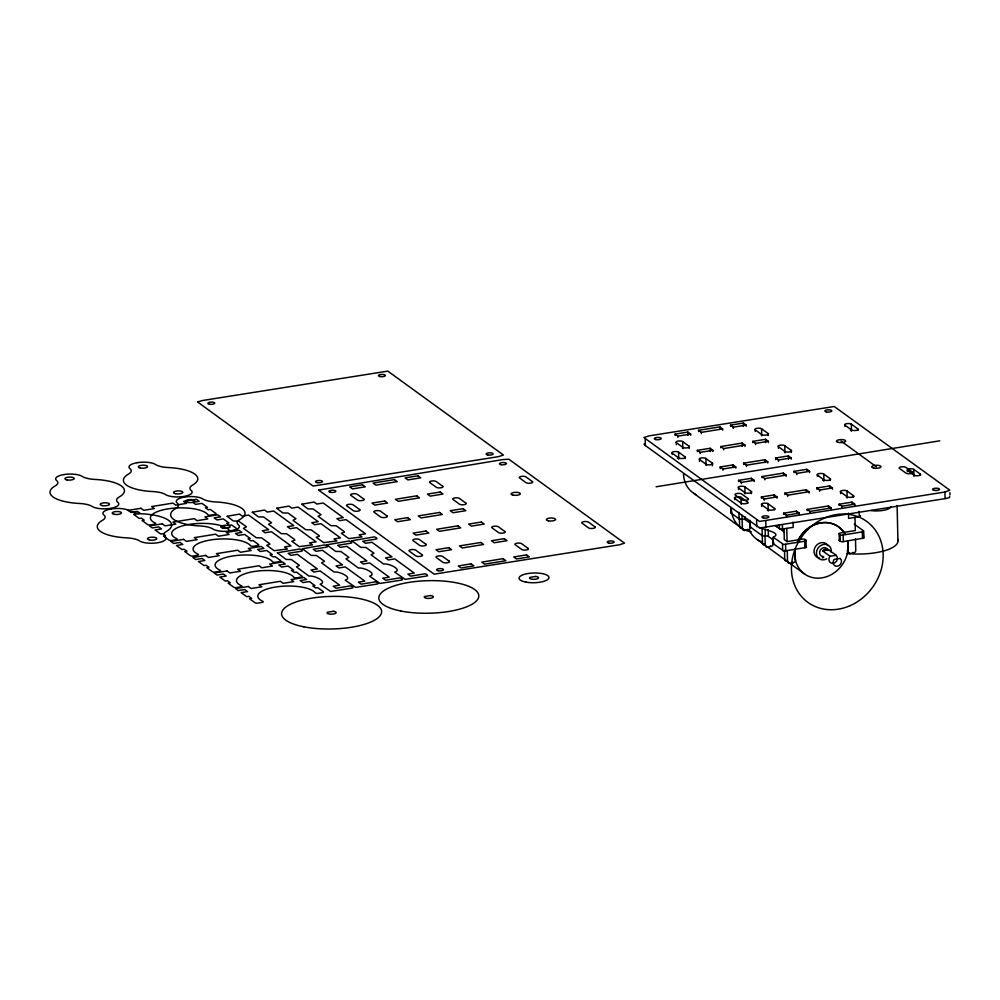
<?xml version="1.0" encoding="UTF-8"?>
<svg xmlns="http://www.w3.org/2000/svg" width="1000" height="1000" viewBox="0 0 1000 1000"><rect width="100%" height="100%" fill="white"/><g stroke="black" fill="none" stroke-linecap="round" stroke-linejoin="round"><path stroke-width="1.5" d="M644.575 443.537L644.087 444.35L645.362 445.575L759.663 528.038L945.875 498.5L949.488 497.587L949.638 496.312M731.5 512.15L730.675 512.7L739.4 519.087L744.525 519.138L750.113 523.112M750.625 526.062L749.8 526.625L762.487 535.9L767.725 536.025L773.325 540M773.825 542.962L773.012 543.525L783.825 551.087L806.488 547.425L805.2 546.125M839.762 539.712C837.362 540.475 842.188 542.6 843.312 541.6L864.125 538.025L863.562 530.875L854.275 524.113M944.938 492.025L949.812 490.175L834.237 406.488L648.825 435.913L643.9 437.537L759.513 521.438L944.938 492.025L945.088 498.625M848.487 513.125L848.612 518.4L860.263 516.487L860.475 515.65M759.688 527.388C763.325 529.8 782.987 532.75 773.238 537.25L783.675 544.5L804.775 541.225C808.625 541.1 803.55 537.987 801.988 539.2L787.062 541.625L784.275 539.6L784.038 528.875M855.013 517.362L855.312 530.562L840.375 532.975C836.525 533.112 841.587 536.213 843.162 535.013L863.125 531.763L863.562 530.875M675.088 435.375L675.062 434.137L687.862 432.062L690.65 434.087L690.675 435.325M698.55 431.562L698.525 430.325L719.85 426.875L722.638 428.9L722.663 430.138M730.537 426.388L730.512 425.15L743.312 423.075L746.1 425.1L746.125 426.337M675.062 434.137L677.85 436.163L690.65 434.087M698.525 430.325L701.312 432.362L722.638 428.9M730.512 425.15L733.3 427.175L746.1 425.1M697.375 451.587L697.35 450.35L710.138 448.275L712.925 450.312L712.95 451.538M720.837 447.788L720.8 446.55L742.125 443.1L744.912 445.125L744.938 446.362M752.825 442.6L752.8 441.362L765.588 439.288L768.375 441.325L768.4 442.562M697.35 450.35L700.125 452.375L712.925 450.312M720.8 446.55L723.587 448.575L744.912 445.125M752.8 441.362L755.575 443.387L768.375 441.325M720.225 468.625L720.188 466.975L732.975 464.9L735.763 466.938L735.788 468.162M743.675 464.412L743.637 463.175L764.963 459.725L767.75 461.75L767.775 462.987M775.662 459.637L775.625 457.987L788.425 455.913L791.213 457.95L791.237 459.188M720.188 466.975L722.962 469L735.763 466.938M743.637 463.175L746.425 465.2L767.75 461.75M775.625 457.987L778.413 460.012L791.213 457.95M656.125 486.775L939.762 440.812M738.587 481.6L738.562 480.363L751.363 478.288L754.15 480.312L754.175 481.55M762.05 477.8L762.025 476.562L783.35 473.1L786.137 475.125L786.162 476.362M794.038 472.612L794.013 471.375L806.812 469.3L809.587 471.325L809.625 472.562M738.562 480.363L741.35 482.388L754.15 480.312M762.025 476.562L764.812 478.587L786.137 475.125M794.013 471.375L796.8 473.4L809.587 471.325M761.425 498.225L761.4 496.987L774.2 494.913L776.975 496.938L777.013 498.175M784.887 494.425L784.862 493.188L806.188 489.725L808.975 491.75L809 492.987M816.875 489.237L816.85 488L829.65 485.925L832.425 487.95L832.463 489.188M761.4 496.987L764.188 499.012L776.975 496.938M784.862 493.188L787.65 495.213L808.975 491.75M816.85 488L819.638 490.025L832.425 487.95M783.713 514.438L783.675 513.2L796.475 511.125L799.262 513.162L799.287 514.4M807.163 510.637L807.138 509.4L828.462 505.95L831.25 507.975L831.275 509.212M839.163 505.45L839.125 504.212L851.925 502.137L854.712 504.175L854.737 505.412M783.675 513.2L786.462 515.225L799.262 513.162M807.138 509.4L809.925 511.425L831.25 507.975M839.125 504.212L841.912 506.25L854.712 504.175M741.963 528.525L744.575 530.425L748.275 529.825A2.325 2.025 -53.9 0 0 750.312 526.875A29.087 25.288 -53.9 0 1 749.762 522.525M775.1 525.638L780.588 529.275L793.162 527.388L793.037 522.112M765.55 544.875L764.625 545.025A2.325 2.025 -53.9 0 1 762.45 543.162L762.237 534.1M772.6 539.15A29.087 25.288 -53.9 0 0 773.15 543.5A2.325 2.025 -53.9 0 1 771.112 546.45L767.412 547.05A2.325 2.025 -53.9 0 1 765.238 545.2L762.45 543.162M822.625 550.875L828.713 549.888L836.137 555.3A4.65 4.05 -53.9 0 1 836.237 561.5A4.65 4.05 -53.9 0 1 830.225 562.475A4.65 4.05 -53.9 0 1 830.05 556.287L822.625 550.875A4.65 4.05 -53.9 0 1 828.713 549.888M784.525 550.312L784.725 559.388A2.325 2.025 -53.9 0 0 786.912 561.237L787.6 561.125M830.05 556.287L836.137 555.3M795.25 549.237A29.087 25.288 -53.9 0 0 795.425 559.725A2.325 2.025 -53.9 0 1 793.388 562.663L789.7 563.263A2.325 2.025 -53.9 0 1 787.513 561.413L784.725 559.388M848.587 552.487L849.975 553.5L853.675 552.9A2.325 2.025 -53.9 0 0 855.763 550.35L855.5 538.812M840.1 534.675L840.25 541.275M744.45 493.025L744.562 493.113A3.487 1.137 -1.3 0 1 745.025 493.45M907.463 471.662L907.438 470.425A3.487 1.137 -1.3 0 1 909.25 468.888A3.487 1.137 -1.3 0 1 913.838 469.387L920.337 474.113L920.362 475.35M844.975 426.425L844.95 425.188A3.487 1.137 -1.3 0 1 846.75 423.663A3.487 1.137 -1.3 0 1 851.338 424.15L857.837 428.888L857.875 430.538M907.438 470.425L913.938 475.15A3.487 1.137 -1.3 0 0 918.525 475.65A3.487 1.137 -1.3 0 0 920.337 474.113M844.95 425.188L851.438 429.925A3.487 1.137 -1.3 0 0 856.038 430.412A3.487 1.137 -1.3 0 0 857.837 428.888M841.087 441.1L876.363 466.788M755.225 431.475L755.188 429.825A3.487 1.137 -1.3 0 1 757 428.288A3.487 1.137 -1.3 0 1 761.587 428.787L768.088 433.512L768.138 435.575M778.438 448.363L778.4 446.712A3.487 1.137 -1.3 0 1 780.2 445.188A3.487 1.137 -1.3 0 1 784.8 445.688L791.3 450.412L791.338 452.475M817.412 476.337L817.387 475.1A3.487 1.137 -1.3 0 1 819.2 473.575A3.487 1.137 -1.3 0 1 823.787 474.062L830.288 478.8L830.325 480.45M840.638 493.65L840.6 492A3.487 1.137 -1.3 0 1 842.4 490.462A3.487 1.137 -1.3 0 1 847 490.962L853.5 495.688L853.538 497.337M755.188 429.825L761.688 434.55A3.487 1.137 -1.3 0 0 766.275 435.05A3.487 1.137 -1.3 0 0 768.088 433.512M778.4 446.712L784.9 451.45A3.487 1.137 -1.3 0 0 789.488 451.95A3.487 1.137 -1.3 0 0 791.3 450.412M817.387 475.1L823.888 479.837A3.487 1.137 -1.3 0 0 828.475 480.325A3.487 1.137 -1.3 0 0 830.288 478.8M840.6 492L847.1 496.725A3.487 1.137 -1.3 0 0 851.688 497.225A3.487 1.137 -1.3 0 0 853.5 495.688M785.35 452.575L784.95 452.275A3.487 1.137 -1.3 0 0 784.438 452.025M820.362 522.513L820.888 522.9A29.087 25.288 -53.9 0 1 844.925 533.962M852.975 552.388L853.675 552.9M847.125 550.725L847.825 551.225A2.325 2.025 -53.9 0 0 849.975 553.5M676.325 444.675L676.275 442.612A3.487 1.137 -1.3 0 1 678.088 441.075A3.487 1.137 -1.3 0 1 682.675 441.575L689.175 446.3L689.225 448.363M699.538 461.575L699.488 459.513A3.487 1.137 -1.3 0 1 701.3 457.975A3.487 1.137 -1.3 0 1 705.888 458.475L712.387 463.2L712.438 465.675M738.512 489.538L738.475 487.887A3.487 1.137 -1.3 0 1 740.288 486.362A3.487 1.137 -1.3 0 1 744.875 486.85L751.375 491.587L751.425 493.65M761.725 506.438L761.688 504.787A3.487 1.137 -1.3 0 1 763.5 503.25A3.487 1.137 -1.3 0 1 768.088 503.75L774.587 508.475L774.613 509.712M676.275 442.612L682.775 447.337A3.487 1.137 -1.3 0 0 687.375 447.837A3.487 1.137 -1.3 0 0 689.175 446.3M699.488 459.513L705.987 464.237A3.487 1.137 -1.3 0 0 710.575 464.738A3.487 1.137 -1.3 0 0 712.387 463.2M738.475 487.887L744.975 492.625A3.487 1.137 -1.3 0 0 749.575 493.113A3.487 1.137 -1.3 0 0 751.375 491.587M761.688 504.787L768.188 509.513A3.487 1.137 -1.3 0 0 772.775 510.012A3.487 1.137 -1.3 0 0 774.587 508.475M683.238 448.462L682.825 448.175A3.487 1.137 -1.3 0 0 682.525 448M768.637 510.637L768.238 510.35A3.487 1.137 -1.3 0 0 767.5 510.012M734.725 499.663L734.688 498.425A3.487 1.137 -1.3 0 1 736.5 496.887A3.487 1.137 -1.3 0 1 741.087 497.388L747.588 502.113L747.613 503.35M672.225 454.425L672.2 453.188A3.487 1.137 -1.3 0 1 674 451.662A3.487 1.137 -1.3 0 1 678.6 452.15L685.1 456.887L685.138 458.537M775.75 525.788L784.275 532M734.688 498.425L741.188 503.15A3.487 1.137 -1.3 0 0 745.788 503.65A3.487 1.137 -1.3 0 0 747.588 502.113M672.2 453.188L678.7 457.925A3.487 1.137 -1.3 0 0 683.288 458.413A3.487 1.137 -1.3 0 0 685.1 456.887M794.737 559.212L795.425 559.725M747.575 529.312L748.275 529.825M770.413 545.938L771.112 546.45M792.7 562.163L793.388 562.663M739.4 517.475L739.613 526.538L742.4 528.575A2.325 2.025 -53.9 0 0 744.575 530.425M693.838 493.387L741.65 528.188M757.337 539.612L785.013 559.763M786.912 561.237L805.15 574.412M949.9 492.6L949.95 494.8M913.838 469.387L913.962 476.388M897.113 505.5L897.913 540.75M862.362 531.9L862.513 538.5M859.15 511.4L859.275 516.675M851.338 424.15L851.475 431.163M851.925 502.137L851.95 503.375M847 490.962L847.125 497.962M843.162 535.013L843.312 541.6M841.912 506.25L841.938 507.488M839.175 534L839.325 540.6M829.65 485.925L829.688 487.575M828.462 505.95L828.5 507.188M823.787 474.062L823.913 481.075M819.638 490.025L819.663 491.262M809.925 511.425L809.95 512.663M806.812 469.3L806.838 470.538M806.188 489.725L806.213 490.962M805.987 540.212L806.137 546.8M804.775 541.225L804.925 547.825M796.8 473.4L796.825 474.637M796.475 511.125L796.5 512.362M788.425 455.913L788.5 459.212M787.65 495.213L787.675 496.45M786.462 515.225L786.488 516.462M786.762 528.425L787.062 541.625M787.275 550.688L787.513 561.413M784.8 445.688L784.925 452.688M785.588 544.338L785.738 550.938M783.35 473.1L783.375 474.338M782.412 525.163L782.5 529.113M782.525 544.012L782.675 550.612M778.413 460.012L778.45 461.25M779.35 524.825L779.438 528.787M774.2 494.913L774.237 496.562M773.238 537.25L773.388 543.85M768.088 503.75L768.213 510.75M768.225 529.8L768.375 536.4M765.588 439.288L765.662 442.587M764.963 459.725L765.037 462.6M764.812 478.587L764.837 479.825M765.788 521.062L765.938 527.663M765.163 529.475L765.312 536.075M764.188 499.012L764.212 500.25M765.013 535.3L765.238 545.2M761.587 428.787L761.712 435.788M762.1 529.138L762.25 535.737M755.575 443.387L755.612 444.625M756.612 520.075L756.762 526.663M751.363 478.288L751.388 479.525M750.025 520.363L750.175 526.95M746.425 465.2L746.45 466.438M743.312 423.075L743.388 426.375M744.875 486.85L745.013 493.862M745.1 516.862L745.163 519.5M742.125 443.1L742.2 446.388M741.35 482.388L741.375 483.625M742.013 515.212L742.4 528.575M741.087 497.388L741.213 504.387M738.888 512.25L739.038 518.85M733.3 427.175L733.325 428.413M732.975 464.9L733.037 467.375M730.938 507.75L731.062 513.038M723.587 448.575L723.612 449.812M722.962 469L723 470.238M719.85 426.875L719.912 429.35M710.138 448.275L710.212 451.575M705.888 458.475L706.012 465.475M701.312 432.362L701.338 433.6M700.125 452.375L700.163 453.612M687.862 432.062L687.938 435.363M682.675 441.575L682.812 448.575M678.6 452.15L678.725 459.162M677.85 436.163L677.875 437.4M645.212 438.975L645.362 445.575M797.525 541.65A29.087 25.288 -53.9 0 1 820.888 522.9M847.525 540.763A29.087 25.288 -53.9 0 1 847.825 551.225M822.65 480.188A3.487 1.137 -1.3 0 1 823.625 480.487M846.413 497.225A3.487 1.137 -1.3 0 1 847.013 497.475M761.425 435.213A3.487 1.137 -1.3 0 1 761.737 435.387M677.463 458.275A3.487 1.137 -1.3 0 1 678.238 458.488M850.5 430.35A3.487 1.137 -1.3 0 1 850.987 430.487M891.162 506.5A13.963 4.55 -1.3 0 1 871.087 510.575M897.613 539.575A37.225 12.125 -1.3 0 1 847.1 553.462M826.787 558.825A8.137 7.088 -53.9 0 1 816.587 554.75A8.137 7.088 -53.9 0 1 823.675 544.412A8.137 7.088 -53.9 0 1 831.25 552.325M761.963 541.95A29.087 25.288 -53.9 0 1 749.1 529.688M797.5 541.562A29.087 25.288 -53.9 0 1 820.837 522.863A29.087 25.288 -53.9 0 1 844.862 533.888M847.562 541.1A29.087 25.288 -53.9 0 1 822.087 577.837A29.087 25.288 -53.9 0 1 795.138 549.6M819.575 558.088A8.137 7.088 -53.9 0 1 815.575 546.413A8.137 7.088 -53.9 0 1 828.012 545.737M823.688 557.425A8.137 7.088 -53.9 0 1 822.312 557.913M823.6 556.55A4.65 4.05 -53.9 0 1 819.613 552.8A4.65 4.05 -53.9 0 1 823.388 547.788A4.65 4.05 -53.9 0 1 828.05 550.625M751.225 531.737A29.087 25.288 -53.9 0 1 731.312 508.45M696.087 494.7A29.087 25.288 -53.9 0 1 683.5 473.638M741.4 528.425A2.325 2.025 -53.9 0 1 739.613 526.538M197.55 401.95L313.1 486.062L498.512 456.65L503.425 455.025L387.812 371.112L202.4 400.538L197.55 401.95M227.175 516.312L233.287 520.95L238.55 521.062L246.45 526.8L243.5 528.35L256.225 537.7L261.625 537.888L269.538 543.612L269.9 544.225L266.75 545.325L274.125 550.688L287.362 548.987L284.575 546.95L290.975 545.913L271.475 531.725L265.075 532.762L262.288 530.737L268.688 529.7L248.637 515.1L242.237 516.138L239.45 514.113L227.237 516.25M252.262 512.25L258.375 516.888L263.637 517L271.537 522.725L268.587 524.288L281.312 533.638L286.7 533.825L294.625 539.538L294.887 540.212L291.837 541.25L299.212 546.625L312.438 544.913L309.662 542.888L316.062 541.85L296.562 527.663L290.163 528.7L287.375 526.675L293.775 525.638L273.725 511.037L267.325 512.075L264.538 510.05L252.262 512.25M276.675 508.288L282.787 512.938L288.05 513.038L295.95 518.775L293 520.325L305.738 529.688L311.125 529.862L319.05 535.588L319.4 536.2L316.262 537.3L323.638 542.663L336.863 540.962L334.075 538.938L340.475 537.9L320.975 523.7L314.575 524.738L311.8 522.712L318.188 521.675L298.137 507.075L291.737 508.113L288.962 506.087L276.737 508.225M277.35 552.837L286.112 559.438L291.375 559.55L299.413 565.35L296.462 566.9L308.962 576.1C314.163 575.188 328.225 581.75 320.1 584.2L330.538 591.45L351.637 588.188C355.487 588.075 350.4 584.938 348.85 586.15L336.05 588.225L333.275 586.2L339.663 585.163L320.175 570.975L313.775 572.013L310.988 569.987L317.387 568.95L297.337 554.35L290.938 555.388L288.15 553.362L300.95 551.287C304.8 551.163 299.725 548.05 298.163 549.25L277.413 552.775M301.762 504.225L307.875 508.862L313.137 508.975L321.037 514.712L318.087 516.263L330.825 525.612L336.213 525.8L344.137 531.512L344.387 532.2L341.337 533.237L348.725 538.6L361.95 536.888L359.162 534.862L365.562 533.825L346.062 519.637L339.663 520.675L336.887 518.65L343.275 517.612L323.225 503.013L316.825 504.05L314.05 502.025L301.762 504.225M318.587 490.062L434.125 574.175L619.55 544.763L624.462 543.138L508.85 459.225L502.575 459.613L318.587 490.062M302.438 548.775L311.2 555.375L316.462 555.487L324.5 561.287L321.55 562.837L334.038 572.025C339.237 571.1 353.375 577.762 345.188 580.138L355.625 587.388L376.725 584.113C380.588 584 375.5 580.887 373.938 582.087L361.138 584.163L358.35 582.137L364.75 581.1L345.262 566.912L338.862 567.95L336.075 565.913L342.475 564.875L322.425 550.288L316.025 551.325L313.238 549.288L326.037 547.212C329.888 547.112 324.825 543.975 323.25 545.188L302.5 548.713M326.85 544.812L335.613 551.413L340.875 551.525L348.913 557.325L345.962 558.888L358.462 568.075C363.65 567.137 377.8 573.8 369.6 576.188L380.037 583.425L401.138 580.163C405.037 580.037 399.888 576.912 398.35 578.138L385.562 580.212L382.775 578.175L389.175 577.137L369.675 562.95L363.275 563.987L360.487 561.962L366.887 560.925L346.838 546.325L340.438 547.362L337.65 545.337L350.45 543.263C354.275 543.138 349.237 540.025 347.663 541.237L326.85 544.812M351.938 540.75L360.7 547.35L365.962 547.463L374 553.263L371.05 554.812L383.55 564.012C388.812 563.075 402.938 569.837 394.688 572.112L405.125 579.362L426.225 576.1C430.087 575.975 424.988 572.85 423.438 574.062L410.65 576.138L407.863 574.113L414.263 573.075L394.762 558.888L388.363 559.925L385.575 557.888L391.975 556.862L371.925 542.263L365.525 543.3L362.738 541.263L375.538 539.2C379.387 539.062 374.325 535.962 372.75 537.163L351.938 540.75M140.963 508.288L128.162 510.363L130.95 512.388L137.35 511.35L140.125 513.375L133.737 514.412L139.3 518.475L141.438 518.125L144.225 520.15L142.088 520.5L147.662 524.55A2.325 0.762 -1.3 0 0 150.725 524.888L154.412 524.288A2.325 0.762 -1.3 0 0 155.412 523.138A29.087 9.463 -1.3 0 1 167.85 508.888A29.087 9.463 -1.3 0 1 207.8 514.65A2.325 0.762 -1.3 0 0 211 515.112L214.7 514.513A2.325 0.762 -1.3 0 0 215.9 513.488L210.338 509.438L208.2 509.787L205.413 507.75L207.55 507.413L201.975 503.35L195.575 504.387L192.8 502.362L199.188 501.325L196.412 499.3L183.612 501.375L186.4 503.4L175.738 505.125L172.95 503.1L151.625 506.562L154.412 508.587L143.75 510.312L140.963 508.288M362.475 484.8L349.675 486.875L352.463 488.9L365.262 486.825L362.475 484.8M394.462 479.613L373.137 483.062L375.925 485.1L397.25 481.637L394.462 479.613M417.925 475.812L405.125 477.887L407.912 479.913L420.712 477.837L417.925 475.812M162.3 523.825L149.512 525.9L152.287 527.925L158.688 526.888L161.475 528.913L155.075 529.95L160.65 534.012L162.787 533.663L165.562 535.688L163.438 536.038L169 540.087A2.325 0.762 -1.3 0 0 172.062 540.425L175.763 539.825A2.325 0.762 -1.3 0 0 176.762 538.688A29.087 9.463 -1.3 0 1 189.2 524.425A29.087 9.463 -1.3 0 1 229.15 530.188A2.325 0.762 -1.3 0 0 232.35 530.65L236.05 530.05A2.325 0.762 -1.3 0 0 237.25 529.038L231.675 524.975L229.55 525.325L226.762 523.3L228.9 522.95L223.325 518.9L216.925 519.938L214.137 517.9L220.538 516.862L217.75 514.837L204.963 516.912L207.738 518.938L197.075 520.675L194.3 518.638L172.963 522.1L175.75 524.125L165.087 525.85L162.3 523.825M384.75 501.012L371.962 503.088L374.738 505.112L387.537 503.038L384.75 501.012M416.737 495.825L395.412 499.288L398.2 501.312L419.525 497.863L416.737 495.825M440.2 492.025L427.413 494.1L430.188 496.125L442.987 494.05L440.2 492.025M183.65 539.362L170.85 541.438L173.637 543.462L180.037 542.425L182.825 544.462L176.425 545.5L182 549.55L184.125 549.2L186.912 551.237L184.775 551.575L190.35 555.638A2.325 0.762 -1.3 0 0 193.412 555.962L197.113 555.363A2.325 0.762 -1.3 0 0 198.1 554.225A29.087 9.463 -1.3 0 1 210.55 539.963A29.087 9.463 -1.3 0 1 250.5 545.725A2.325 0.762 -1.3 0 0 253.688 546.188L257.387 545.588A2.325 0.762 -1.3 0 0 258.6 544.575L253.025 540.513L250.888 540.862L248.113 538.837L250.238 538.488L244.675 534.438L238.275 535.475L235.487 533.438L241.887 532.413L239.1 530.375L226.3 532.45L229.088 534.475L218.425 536.213L215.637 534.188L194.312 537.638L197.1 539.663L186.438 541.388L183.65 539.362M407.587 517.638L394.8 519.712L397.575 521.737L410.375 519.663L407.587 517.638M439.575 512.45L418.25 515.913L421.037 517.938L442.362 514.487L439.575 512.45M463.038 508.65L450.25 510.725L453.025 512.75L465.825 510.675L463.038 508.65M205.688 555.413L192.887 557.487L195.675 559.513L202.075 558.475L204.862 560.5L198.463 561.538L204.025 565.588L206.163 565.25L208.95 567.275L206.812 567.625L212.387 571.675A2.325 0.762 -1.3 0 0 215.45 572L219.15 571.4A2.325 0.762 -1.3 0 0 220.138 570.262A29.087 9.463 -1.3 0 1 232.587 556.013A29.087 9.463 -1.3 0 1 272.538 561.775A2.325 0.762 -1.3 0 0 275.725 562.238L279.425 561.638A2.325 0.762 -1.3 0 0 280.637 560.612L275.062 556.562L272.925 556.9L270.138 554.875L272.275 554.525L266.712 550.475L260.312 551.512L257.525 549.487L263.925 548.45L261.137 546.425L248.337 548.5L251.125 550.525L240.463 552.25L237.675 550.225L216.35 553.675L219.137 555.712L208.475 557.438L205.688 555.413M425.975 531.025L413.175 533.1L415.962 535.125L428.762 533.05L425.975 531.025M457.962 525.837L436.637 529.288L439.425 531.325L460.75 527.863L457.962 525.837M481.425 522.038L468.625 524.113L471.413 526.138L484.2 524.062L481.425 522.038M227.037 570.95L214.237 573.025L217.025 575.05L223.425 574.012L226.2 576.038L219.812 577.075L225.375 581.125L227.512 580.788L230.3 582.812L228.162 583.162L233.738 587.212A2.325 0.762 -1.3 0 0 236.788 587.537L240.487 586.95A2.325 0.762 -1.3 0 0 241.488 585.8A29.087 9.463 -1.3 0 1 253.925 571.55A29.087 9.463 -1.3 0 1 293.875 577.312A2.325 0.762 -1.3 0 0 297.075 577.775L300.775 577.175A2.325 0.762 -1.3 0 0 301.975 576.15L296.413 572.1L294.275 572.438L291.488 570.413L293.625 570.075L288.05 566.013L281.65 567.05L278.875 565.025L285.262 563.987L282.488 561.962L269.688 564.038L272.475 566.062L261.812 567.788L259.025 565.763L237.7 569.225L240.475 571.25L229.812 572.975L227.037 570.95M448.812 547.65L436.012 549.725L438.8 551.75L451.6 549.675L448.812 547.65M480.8 542.463L459.475 545.913L462.262 547.95L483.587 544.487L480.8 542.463M504.263 538.663L491.463 540.737L494.25 542.762L507.038 540.688L504.263 538.663M248.375 586.487L235.588 588.562L238.363 590.588L244.762 589.55L247.55 591.575L241.15 592.612L246.725 596.675L248.85 596.325L251.637 598.35L249.513 598.7L255.075 602.75A2.325 0.762 -1.3 0 0 258.137 603.088L261.837 602.487A2.325 0.762 -1.3 0 0 262.825 601.337A29.087 9.463 -1.3 0 1 275.275 587.087A29.087 9.463 -1.3 0 1 315.225 592.85A2.325 0.762 -1.3 0 0 318.425 593.312L322.113 592.712A2.325 0.762 -1.3 0 0 323.325 591.688L317.75 587.638L315.625 587.987L312.838 585.95L314.962 585.612L309.4 581.55L303 582.587L300.212 580.562L306.613 579.525L303.825 577.5L291.038 579.575L293.812 581.6L283.15 583.325L280.363 581.3L259.037 584.763L261.825 586.788L251.163 588.513L248.375 586.487M471.087 563.862L458.288 565.938L461.075 567.962L473.875 565.887L471.087 563.862M503.075 558.675L481.75 562.137L484.538 564.163L505.863 560.712L503.075 558.675M526.538 554.875L513.737 556.95L516.525 558.975L529.325 556.9L526.538 554.875M535.712 576.45L529.775 577.413A4.537 1.475 -1.3 0 0 532.362 579.263A4.537 1.475 -1.3 0 0 538.225 578.312A4.537 1.475 -1.3 0 0 535.712 576.45M333.312 611.3L327.375 612.263A4.537 1.475 -1.3 0 0 329.963 614.113A4.537 1.475 -1.3 0 0 335.825 613.162A4.537 1.475 -1.3 0 0 333.312 611.3M430.513 595.55L424.562 596.512A4.537 1.475 -1.3 0 0 427.163 598.362A4.537 1.475 -1.3 0 0 433.025 597.413A4.537 1.475 -1.3 0 0 430.513 595.55M840.2 558.413L834.25 559.375A4.537 3.95 -53.9 0 0 834.438 565.413A4.537 3.95 -53.9 0 0 840.288 564.462A4.537 3.95 -53.9 0 0 840.2 558.413M912.35 472.1L905.863 467.375A3.487 1.137 -1.3 0 0 901.263 466.875A3.487 1.137 -1.3 0 0 899.463 468.413L905.962 473.137A3.487 1.137 -1.3 0 0 910.55 473.638A3.487 1.137 -1.3 0 0 912.35 472.1M748.138 498.725L741.637 493.988A3.487 1.137 -1.3 0 0 737.05 493.5A3.487 1.137 -1.3 0 0 735.238 495.025L741.737 499.762A3.487 1.137 -1.3 0 0 746.338 500.25A3.487 1.137 -1.3 0 0 748.138 498.725M594.95 526.85L588.45 522.125A3.487 1.137 -1.3 0 0 583.862 521.625A3.487 1.137 -1.3 0 0 582.05 523.162L588.55 527.888A3.487 1.137 -1.3 0 0 593.138 528.387A3.487 1.137 -1.3 0 0 594.95 526.85M532.45 481.625L525.95 476.887A3.487 1.137 -1.3 0 0 521.362 476.4A3.487 1.137 -1.3 0 0 519.562 477.925L526.05 482.663A3.487 1.137 -1.3 0 0 530.65 483.15A3.487 1.137 -1.3 0 0 532.45 481.625M442.7 486.25L436.2 481.525A3.487 1.137 -1.3 0 0 431.613 481.025A3.487 1.137 -1.3 0 0 429.8 482.562L436.3 487.287A3.487 1.137 -1.3 0 0 440.887 487.788A3.487 1.137 -1.3 0 0 442.7 486.25M465.913 503.15L459.412 498.413A3.487 1.137 -1.3 0 0 454.812 497.925A3.487 1.137 -1.3 0 0 453.013 499.45L459.513 504.188A3.487 1.137 -1.3 0 0 464.1 504.675A3.487 1.137 -1.3 0 0 465.913 503.15M504.9 531.538L498.4 526.8A3.487 1.137 -1.3 0 0 493.812 526.3A3.487 1.137 -1.3 0 0 492 527.837L498.5 532.575A3.487 1.137 -1.3 0 0 503.088 533.062A3.487 1.137 -1.3 0 0 504.9 531.538M528.112 548.425L521.613 543.7A3.487 1.137 -1.3 0 0 517.013 543.2A3.487 1.137 -1.3 0 0 515.212 544.738L521.712 549.462A3.487 1.137 -1.3 0 0 526.3 549.963A3.487 1.137 -1.3 0 0 528.112 548.425M363.787 499.038L357.287 494.312A3.487 1.137 -1.3 0 0 352.7 493.812A3.487 1.137 -1.3 0 0 350.9 495.35L357.388 500.075A3.487 1.137 -1.3 0 0 361.987 500.575A3.487 1.137 -1.3 0 0 363.787 499.038M387 515.938L380.5 511.2A3.487 1.137 -1.3 0 0 375.913 510.712A3.487 1.137 -1.3 0 0 374.1 512.238L380.6 516.975A3.487 1.137 -1.3 0 0 385.188 517.475A3.487 1.137 -1.3 0 0 387 515.938M425.988 544.325L419.487 539.587A3.487 1.137 -1.3 0 0 414.9 539.1A3.487 1.137 -1.3 0 0 413.088 540.625L419.588 545.363A3.487 1.137 -1.3 0 0 424.188 545.85A3.487 1.137 -1.3 0 0 425.988 544.325M449.2 561.213L442.7 556.487A3.487 1.137 -1.3 0 0 438.113 555.988A3.487 1.137 -1.3 0 0 436.3 557.525L442.8 562.25A3.487 1.137 -1.3 0 0 447.388 562.75A3.487 1.137 -1.3 0 0 449.2 561.213M422.2 554.85L415.7 550.125A3.487 1.137 -1.3 0 0 411.112 549.625A3.487 1.137 -1.3 0 0 409.3 551.163L415.8 555.887A3.487 1.137 -1.3 0 0 420.4 556.388A3.487 1.137 -1.3 0 0 422.2 554.85M359.712 509.613L353.212 504.888A3.487 1.137 -1.3 0 0 348.612 504.387A3.487 1.137 -1.3 0 0 346.812 505.925L353.312 510.65A3.487 1.137 -1.3 0 0 357.9 511.15A3.487 1.137 -1.3 0 0 359.712 509.613M526.213 582.175A14.988 4.875 -1.3 0 0 548.987 577.663A14.988 4.875 -1.3 0 0 526.838 573.725A14.988 4.875 -1.3 0 0 526.213 582.175M379.975 376.55A3.487 1.137 -1.3 0 0 385.4 375.575A3.487 1.137 -1.3 0 0 380.375 374.575A3.487 1.137 -1.3 0 0 379.975 376.55M209.363 404.2A3.487 1.137 -1.3 0 0 214.788 403.225A3.487 1.137 -1.3 0 0 209.762 402.238A3.487 1.137 -1.3 0 0 209.363 404.2M487.663 454.95A3.487 1.137 -1.3 0 0 493.088 453.963A3.487 1.137 -1.3 0 0 488.062 452.975A3.487 1.137 -1.3 0 0 487.663 454.95M317.05 482.6A3.487 1.137 -1.3 0 0 322.475 481.625A3.487 1.137 -1.3 0 0 317.45 480.625A3.487 1.137 -1.3 0 0 317.05 482.6M438.088 570.712A3.487 1.137 -1.3 0 0 443.512 569.725A3.487 1.137 -1.3 0 0 438.488 568.737A3.487 1.137 -1.3 0 0 438.088 570.712M608.7 543.062A3.487 1.137 -1.3 0 0 614.125 542.075A3.487 1.137 -1.3 0 0 609.1 541.087A3.487 1.137 -1.3 0 0 608.7 543.062M330.4 492.312A3.487 1.137 -1.3 0 0 335.825 491.337A3.487 1.137 -1.3 0 0 330.8 490.337A3.487 1.137 -1.3 0 0 330.4 492.312M501.012 464.663A3.487 1.137 -1.3 0 0 506.438 463.688A3.487 1.137 -1.3 0 0 501.413 462.688A3.487 1.137 -1.3 0 0 501.012 464.663M548.387 520.825A4.65 1.512 -1.3 0 0 555.612 519.525A4.65 1.512 -1.3 0 0 548.925 518.2A4.65 1.512 -1.3 0 0 548.387 520.825M513.112 495.15A4.65 1.512 -1.3 0 0 520.337 493.85A4.65 1.512 -1.3 0 0 513.65 492.525A4.65 1.512 -1.3 0 0 513.112 495.15M102.263 505.6A4.65 1.512 -1.3 0 0 109.5 504.3A4.65 1.512 -1.3 0 0 102.8 502.975A4.65 1.512 -1.3 0 0 102.263 505.6M66.988 479.925A4.65 1.512 -1.3 0 0 74.212 478.612A4.65 1.512 -1.3 0 0 67.525 477.287A4.65 1.512 -1.3 0 0 66.988 479.925M64.013 474.55A13.963 4.55 -1.3 0 0 56.588 480.538A18.613 6.062 -1.3 0 1 55.25 485.887A37.225 12.125 -1.3 0 0 79.388 503.462A18.613 6.062 -1.3 0 1 92.263 506.5A13.963 4.55 -1.3 0 0 110.425 508.338A13.963 4.55 -1.3 0 0 117.837 502.362A18.613 6.062 -1.3 0 1 119.175 497.013A37.225 12.125 -1.3 0 0 95.037 479.438A18.613 6.062 -1.3 0 1 82.163 476.388A13.963 4.55 -1.3 0 0 64.013 474.55M137.363 462.663A13.963 4.55 -1.3 0 0 129.95 468.65A18.613 6.062 -1.3 0 1 128.613 474A37.225 12.125 -1.3 0 0 152.75 491.562A18.613 6.062 -1.3 0 1 165.625 494.613A13.963 4.55 -1.3 0 0 183.787 496.45A13.963 4.55 -1.3 0 0 191.2 490.475A18.613 6.062 -1.3 0 1 192.537 485.125A37.225 12.125 -1.3 0 0 168.4 467.55A18.613 6.062 -1.3 0 1 155.525 464.5A13.963 4.55 -1.3 0 0 137.363 462.663M140.35 468.025A4.65 1.512 -1.3 0 0 147.575 466.725A4.65 1.512 -1.3 0 0 140.887 465.4A4.65 1.512 -1.3 0 0 140.35 468.025M175.625 493.713A4.65 1.512 -1.3 0 0 182.85 492.4A4.65 1.512 -1.3 0 0 176.163 491.075A4.65 1.512 -1.3 0 0 175.625 493.713M222.875 528.112A4.65 1.512 -1.3 0 0 230.1 526.8A4.65 1.512 -1.3 0 0 223.412 525.475A4.65 1.512 -1.3 0 0 222.875 528.112M187.6 502.425A4.65 1.512 -1.3 0 0 194.825 501.125A4.65 1.512 -1.3 0 0 188.137 499.8A4.65 1.512 -1.3 0 0 187.6 502.425M184.613 497.062A13.963 4.55 -1.3 0 0 177.2 503.038A18.613 6.062 -1.3 0 1 175.863 508.4A37.225 12.125 -1.3 0 0 200 525.962A18.613 6.062 -1.3 0 1 212.875 529.012A13.963 4.55 -1.3 0 0 231.038 530.85A13.963 4.55 -1.3 0 0 238.45 524.875A18.613 6.062 -1.3 0 1 239.788 519.513A37.225 12.125 -1.3 0 0 215.65 501.95A18.613 6.062 -1.3 0 1 202.775 498.9A13.963 4.55 -1.3 0 0 184.613 497.062M111.263 508.95A13.963 4.55 -1.3 0 0 103.837 514.938A18.613 6.062 -1.3 0 1 102.5 520.288A37.225 12.125 -1.3 0 0 126.638 537.85A18.613 6.062 -1.3 0 1 139.512 540.9A13.963 4.55 -1.3 0 0 157.675 542.737A13.963 4.55 -1.3 0 0 165.087 536.763A18.613 6.062 -1.3 0 1 166.425 531.413A37.225 12.125 -1.3 0 0 142.287 513.837A18.613 6.062 -1.3 0 1 129.412 510.788A13.963 4.55 -1.3 0 0 111.263 508.95M114.237 514.312A4.65 1.512 -1.3 0 0 121.475 513.013A4.65 1.512 -1.3 0 0 114.775 511.688A4.65 1.512 -1.3 0 0 114.237 514.312M149.512 540A4.65 1.512 -1.3 0 0 156.75 538.688A4.65 1.512 -1.3 0 0 150.05 537.362A4.65 1.512 -1.3 0 0 149.512 540M400.962 611.038A50.025 16.287 -1.3 0 0 478.7 597.013A50.025 16.287 -1.3 0 0 406.737 582.775A50.025 16.287 -1.3 0 0 400.962 611.038M303.775 626.8A50.025 16.287 -1.3 0 0 381.5 612.775A50.025 16.287 -1.3 0 0 309.538 598.525A50.025 16.287 -1.3 0 0 303.775 626.8M850.2 605.625A50.025 43.5 -53.9 0 0 868.962 523.188A50.025 43.5 -53.9 0 0 792.725 556.812A50.025 43.5 -53.9 0 0 850.2 605.625M763.475 517.975A3.487 1.137 -1.3 0 0 768.9 517A3.487 1.137 -1.3 0 0 763.875 516A3.487 1.137 -1.3 0 0 763.475 517.975M934.087 490.325A3.487 1.137 -1.3 0 0 939.513 489.35A3.487 1.137 -1.3 0 0 934.488 488.35A3.487 1.137 -1.3 0 0 934.087 490.325M655.788 439.575A3.487 1.137 -1.3 0 0 661.213 438.6A3.487 1.137 -1.3 0 0 656.188 437.612A3.487 1.137 -1.3 0 0 655.788 439.575M826.4 411.925A3.487 1.137 -1.3 0 0 831.825 410.95A3.487 1.137 -1.3 0 0 826.8 409.95A3.487 1.137 -1.3 0 0 826.4 411.925M873.775 468.1A4.65 1.512 -1.3 0 0 881 466.788A4.65 1.512 -1.3 0 0 874.312 465.462A4.65 1.512 -1.3 0 0 873.775 468.1M838.5 442.413A4.65 1.512 -1.3 0 0 845.725 441.112A4.65 1.512 -1.3 0 0 839.038 439.787A4.65 1.512 -1.3 0 0 838.5 442.413"/></g></svg>
